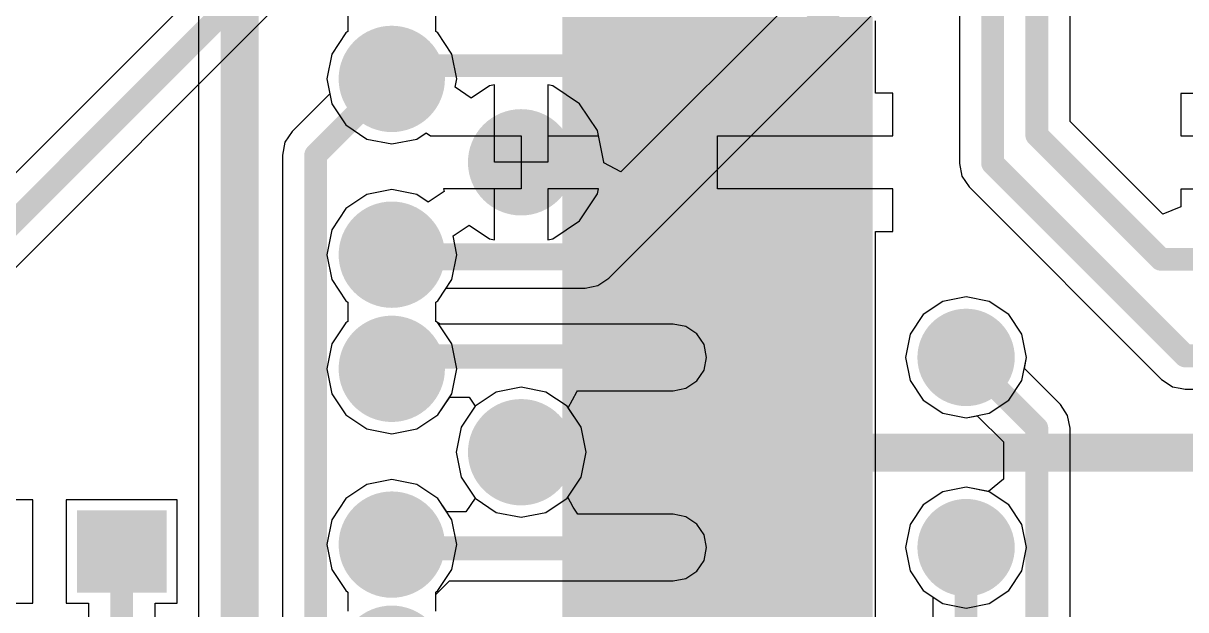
# Model space of a CAD drawing. Header units: millimetres. Extents: x 73 to 190, y 73 to 267.
# Drawn here: x 80.98 to 88.62, y 98.97 to 102.82 of the extents above; entities that cross this region are included whole.
import ezdxf

# ---------------------------------------------------------------- set-up
doc = ezdxf.new("R2010")
doc.units = ezdxf.units.MM
for name, color, linetype in [('BottomLayer', 5, 'Continuous'), ('BottomSolder', 6, 'Continuous'), ('DrillDrawing', 1, 'Continuous'), ('KeepOutLayer', 6, 'Continuous'), ('Mechanical1', 6, 'Continuous'), ('MidLayer1', 16, 'Continuous'), ('MidLayer2', 76, 'Continuous'), ('MultiLayer', 9, 'Continuous'), ('TopLayer', 1, 'Continuous'), ('TopPaste', 8, 'Continuous'), ('TopSolder', 216, 'Continuous'), ('ViaHoleLayer', 16, 'Continuous')]:
    doc.layers.add(name, color=color, linetype=linetype)

msp = doc.modelspace()

# ---------------------------------------------------------------- linework, layer by layer
at = {"layer": 'BottomLayer'}
for p, q in [((86.6708, 107.58), (79.995, 100.9042)), ((88.1009, 105.04), (84.9053, 101.8444)), ((84.826, 101.145), (88.3467, 104.6658)), ((80.3692, 100.6584), (82.8677, 103.157)), ((83.1113, 102.8935), (83.1113, 102.7665)), ((83.6887, 102.7665), (83.6887, 102.8935)), ((83.0976, 102.7574), (83.0049, 102.6186)), ((83.1113, 102.7665), (83.0976, 102.7574)), ((83.7024, 102.7574), (83.6887, 102.7665)), ((83.7951, 102.6186), (83.7024, 102.7574)), ((83.0049, 102.6186), (82.9724, 102.455)), ((83.8276, 102.455), (83.7951, 102.6186)), ((82.9724, 102.455), (82.9919, 102.3569)), ((83.8167, 102.4001), (83.8276, 102.455)), ((83.9223, 102.3295), (83.8167, 102.4001)), ((84.0419, 102.4094), (83.9223, 102.3295)), ((84.075, 102.416), (84.0419, 102.4094)), ((84.075, 101.907), (84.075, 102.416)), ((84.4581, 102.4094), (84.425, 102.416)), ((84.425, 102.416), (84.425, 101.907)), ((84.6346, 102.2915), (84.4581, 102.4094)), ((82.9919, 102.3569), (82.745, 102.11)), ((84.7525, 102.1151), (84.6346, 102.2915)), ((82.745, 102.11), (82.6975, 102.0389)), ((84.7939, 101.907), (84.7525, 102.1151)), ((82.6975, 102.0389), (82.6808, 101.955)), ((82.6808, 101.955), (82.6808, 92.7726)), ((84.425, 101.907), (84.075, 101.907)), ((84.7933, 101.9043), (84.7939, 101.907)), ((84.9053, 101.8444), (84.7933, 101.9043)), ((84.671, 101.0808), (84.7548, 101.0975)), ((84.7548, 101.0975), (84.826, 101.145)), ((83.7024, 100.9976), (83.7579, 101.0808)), ((83.7579, 101.0808), (84.671, 101.0808)), ((87.175, 101.0226), (87.0228, 100.9924)), ((87.3272, 100.9924), (87.175, 101.0226)), ((83.6887, 100.9885), (83.7024, 100.9976)), ((83.6887, 100.8615), (83.6887, 100.9885)), ((87.0228, 100.9924), (86.8938, 100.9062)), ((87.4562, 100.9062), (87.3272, 100.9924)), ((86.8938, 100.9062), (86.8076, 100.7772)), ((87.5424, 100.7772), (87.4562, 100.9062)), ((83.718, 100.8442), (83.6887, 100.8615)), ((85.25, 100.8442), (83.718, 100.8442)), ((85.3339, 100.8275), (85.25, 100.8442)), ((85.405, 100.78), (85.3339, 100.8275)), ((85.4525, 100.7089), (85.405, 100.78)), ((86.8076, 100.7772), (86.7774, 100.625)), ((87.5726, 100.625), (87.5424, 100.7772)), ((85.4692, 100.625), (85.4525, 100.7089)), ((85.4525, 100.5411), (85.4692, 100.625)), ((86.7774, 100.625), (86.8076, 100.4728)), ((87.5424, 100.4728), (87.5726, 100.625)), ((85.405, 100.47), (85.4525, 100.5411)), ((85.25, 100.4058), (85.3339, 100.4225)), ((85.3339, 100.4225), (85.405, 100.47)), ((86.8076, 100.4728), (86.8938, 100.3438)), ((87.4562, 100.3438), (87.5424, 100.4728)), ((84.5595, 100.2938), (84.616, 100.3995)), ((84.616, 100.3995), (84.6202, 100.4058)), ((84.6202, 100.4058), (85.25, 100.4058)), ((86.8938, 100.3438), (87.0228, 100.2576)), ((87.3272, 100.2576), (87.4562, 100.3438)), ((84.6451, 100.1656), (84.5595, 100.2938)), ((87.0228, 100.2576), (87.175, 100.2274)), ((87.175, 100.2274), (87.3272, 100.2576)), ((84.6776, 100.002), (84.6451, 100.1656)), ((84.6451, 99.8383), (84.6776, 100.002)), ((84.5568, 99.7062), (84.6451, 99.8383)), ((87.0228, 99.7424), (86.8938, 99.6562)), ((87.175, 99.7727), (87.0228, 99.7424)), ((87.3272, 99.7424), (87.175, 99.7727)), ((87.4562, 99.6562), (87.3272, 99.7424)), ((84.5921, 99.6401), (84.5568, 99.7062)), ((86.8938, 99.6562), (86.8076, 99.5272)), ((87.5424, 99.5272), (87.4562, 99.6562)), ((84.6228, 99.5942), (84.5921, 99.6401)), ((85.25, 99.5942), (84.6228, 99.5942)), ((85.3339, 99.5775), (85.25, 99.5942)), ((85.405, 99.53), (85.3339, 99.5775)), ((85.4525, 99.4589), (85.405, 99.53)), ((86.8076, 99.5272), (86.7774, 99.375)), ((87.5726, 99.375), (87.5424, 99.5272)), ((85.4692, 99.375), (85.4525, 99.4589)), ((85.4525, 99.2911), (85.4692, 99.375)), ((86.7774, 99.375), (86.8076, 99.2228)), ((87.5424, 99.2228), (87.5726, 99.375)), ((85.405, 99.22), (85.4525, 99.2911)), ((85.3339, 99.1725), (85.405, 99.22)), ((86.8076, 99.2228), (86.8938, 99.0938)), ((87.4562, 99.0938), (87.5424, 99.2228)), ((83.6887, 99.066), (83.7785, 99.1558)), ((83.7785, 99.1558), (85.25, 99.1558)), ((85.25, 99.1558), (85.3339, 99.1725)), ((83.6887, 98.9565), (83.6887, 99.066)), ((86.8938, 99.0938), (87.0228, 99.0076)), ((87.3272, 99.0076), (87.4562, 99.0938)), ((87.0228, 99.0076), (87.175, 98.9774)), ((87.175, 98.9774), (87.3272, 99.0076))]:
    msp.add_line(p, q, dxfattribs=at)
at = {"layer": 'BottomLayer', "const_width": 0.15}
for points in [[(80.15, 100.7492), (86.8258, 107.425)], [(84.671, 101.3), (88.2559, 104.885)], [(82.9, 101.955), (83.4, 102.455)], [(82.9, 92.45), (82.9, 101.955)], [(83.4, 101.3), (84.671, 101.3)], [(83.655, 100.562), (83.718, 100.625)], [(83.718, 100.625), (85.25, 100.625)], [(83.687, 99.375), (85.25, 99.375)]]:
    msp.add_lwpolyline(points, dxfattribs=at)
at = {"layer": 'BottomLayer'}
for points, const_width in [([(83.2603, 102.455, 1), (83.5397, 102.455, 1)], 0.2794), ([(83.3625, 102.455, 1), (83.4375, 102.455, 1)], 0.075), ([(84.1103, 101.907, 1), (84.3897, 101.907, 1)], 0.2794), ([(82.8625, 101.955, 1), (82.9375, 101.955, 1)], 0.075), ([(82.8625, 101.955, 1), (82.9375, 101.955, 1)], 0.075), ([(83.2603, 101.3, 1), (83.5397, 101.3, 1)], 0.2794), ([(83.3625, 101.3, 1), (83.4375, 101.3, 1)], 0.075), ([(84.6335, 101.3, 1), (84.7085, 101.3, 1)], 0.075), ([(84.6335, 101.3, 1), (84.7085, 101.3, 1)], 0.075), ([(87.05, 100.625, 1), (87.3, 100.625, 1)], 0.25), ([(83.2603, 100.55, 1), (83.5397, 100.55, 1)], 0.2794), ([(83.6805, 100.625, 1), (83.7555, 100.625, 1)], 0.075), ([(83.6805, 100.625, 1), (83.7555, 100.625, 1)], 0.075), ([(85.2125, 100.625, 1), (85.2875, 100.625, 1)], 0.075), ([(83.6175, 100.562, 1), (83.6925, 100.562, 1)], 0.075), ([(84.1103, 100.002, 1), (84.3897, 100.002, 1)], 0.2794), ([(83.2603, 99.395, 1), (83.5397, 99.395, 1)], 0.2794), ([(87.05, 99.375, 1), (87.3, 99.375, 1)], 0.25), ([(83.6495, 99.375, 1), (83.7245, 99.375, 1)], 0.075), ([(85.2125, 99.375, 1), (85.2875, 99.375, 1)], 0.075)]:
    msp.add_lwpolyline(points, format="xyb", close=True, dxfattribs=dict(at, const_width=const_width))
at = {"layer": 'BottomSolder'}
for points, const_width in [([(83.2253, 102.455, 1), (83.5747, 102.455, 1)], 0.3494), ([(84.0753, 101.907, 1), (84.4247, 101.907, 1)], 0.3494), ([(83.2253, 101.3, 1), (83.5747, 101.3, 1)], 0.3494), ([(87.015, 100.625, 1), (87.335, 100.625, 1)], 0.32), ([(83.2253, 100.55, 1), (83.5747, 100.55, 1)], 0.3494), ([(84.0753, 100.002, 1), (84.4247, 100.002, 1)], 0.3494), ([(83.2253, 99.395, 1), (83.5747, 99.395, 1)], 0.3494), ([(87.015, 99.375, 1), (87.335, 99.375, 1)], 0.32), ([(83.2253, 98.645, 1), (83.5747, 98.645, 1)], 0.3494)]:
    msp.add_lwpolyline(points, format="xyb", close=True, dxfattribs=dict(at, const_width=const_width))
at = {"layer": 'DrillDrawing', "const_width": 0.15}
msp.add_lwpolyline([(74.931, 89.9697, -0.518122), (98.9409, 126.9804)], format="xyb", dxfattribs=at)
at = {"layer": 'DrillDrawing'}
for points, const_width in [([(83.3238, 102.455, 1), (83.4762, 102.455, 1)], 0.1524), ([(84.1738, 101.907, 1), (84.3262, 101.907, 1)], 0.1524), ([(83.3238, 101.3, 1), (83.4762, 101.3, 1)], 0.1524), ([(87.125, 100.625, 1), (87.225, 100.625, 1)], 0.1), ([(83.3238, 100.55, 1), (83.4762, 100.55, 1)], 0.1524), ([(84.1738, 100.002, 1), (84.3262, 100.002, 1)], 0.1524), ([(83.3238, 99.395, 1), (83.4762, 99.395, 1)], 0.1524), ([(87.125, 99.375, 1), (87.225, 99.375, 1)], 0.1)]:
    msp.add_lwpolyline(points, format="xyb", close=True, dxfattribs=dict(at, const_width=const_width))
at = {"layer": 'KeepOutLayer', "const_width": 0.15}
msp.add_lwpolyline([(74.931, 89.9697, -0.518122), (98.9409, 126.9804)], format="xyb", dxfattribs=at)
at = {"layer": 'Mechanical1', "const_width": 0.15}
msp.add_lwpolyline([(74.931, 89.9697, -0.518122), (98.9409, 126.9804)], format="xyb", dxfattribs=at)
at = {"layer": 'MidLayer1'}
for p, q in [((83.1113, 102.8935), (83.1113, 102.7665)), ((83.6887, 102.7665), (83.6887, 102.8935)), ((83.0976, 102.7574), (83.0049, 102.6186)), ((83.1113, 102.7665), (83.0976, 102.7574)), ((83.7024, 102.7574), (83.6887, 102.7665)), ((83.7951, 102.6186), (83.7024, 102.7574)), ((83.0049, 102.6186), (82.9724, 102.455)), ((83.8276, 102.455), (83.7951, 102.6186)), ((82.9724, 102.455), (83.0049, 102.2914)), ((83.8167, 102.4001), (83.8276, 102.455)), ((83.9223, 102.3295), (83.8167, 102.4001)), ((84.0419, 102.4094), (83.9223, 102.3295)), ((84.075, 102.416), (84.0419, 102.4094)), ((84.075, 102.082), (84.075, 102.416)), ((84.4581, 102.4094), (84.425, 102.416)), ((84.425, 102.416), (84.425, 102.082)), ((84.6346, 102.2915), (84.4581, 102.4094)), ((83.0049, 102.2914), (83.0976, 102.1526)), ((84.7525, 102.1151), (84.6346, 102.2915)), ((83.0976, 102.1526), (83.2364, 102.0599)), ((83.5636, 102.0599), (83.6251, 102.101)), ((83.6251, 102.101), (83.6536, 102.082)), ((84.7591, 102.082), (84.7525, 102.1151)), ((83.2364, 102.0599), (83.4, 102.0274)), ((83.4, 102.0274), (83.5636, 102.0599)), ((83.6536, 102.082), (84.075, 102.082)), ((84.425, 102.082), (84.7591, 102.082)), ((83.4, 101.7276), (83.2364, 101.6951)), ((83.5636, 101.6951), (83.4, 101.7276)), ((83.7443, 101.7155), (83.6387, 101.645)), ((84.075, 101.732), (83.741, 101.732)), ((83.741, 101.732), (83.7443, 101.7155)), ((84.075, 101.3979), (84.075, 101.732)), ((84.7591, 101.732), (84.425, 101.732)), ((84.425, 101.732), (84.425, 101.3979)), ((84.7525, 101.6989), (84.7591, 101.732)), ((83.2364, 101.6951), (83.0976, 101.6024)), ((83.6387, 101.645), (83.5636, 101.6951)), ((84.6346, 101.5224), (84.7525, 101.6989)), ((83.0976, 101.6024), (83.0049, 101.4637)), ((83.8032, 101.4229), (83.9088, 101.4935)), ((83.9088, 101.4935), (84.0419, 101.4045)), ((84.4581, 101.4045), (84.6346, 101.5224)), ((83.0049, 101.4637), (82.9724, 101.3)), ((83.8276, 101.3), (83.8032, 101.4229)), ((84.0419, 101.4045), (84.075, 101.3979)), ((84.425, 101.3979), (84.4581, 101.4045)), ((82.9724, 101.3), (83.0049, 101.1364)), ((83.7951, 101.1364), (83.8276, 101.3)), ((83.0049, 101.1364), (83.0976, 100.9976)), ((83.7024, 100.9976), (83.7951, 101.1364)), ((87.175, 101.0226), (87.0228, 100.9924)), ((87.3272, 100.9924), (87.175, 101.0226)), ((83.0976, 100.9976), (83.1113, 100.9885)), ((83.1113, 100.9885), (83.1113, 100.8615)), ((83.6887, 100.9885), (83.7024, 100.9976)), ((83.6887, 100.8615), (83.6887, 100.9885)), ((87.0228, 100.9924), (86.8938, 100.9062)), ((87.4562, 100.9062), (87.3272, 100.9924)), ((86.8938, 100.9062), (86.8076, 100.7772)), ((87.5424, 100.7772), (87.4562, 100.9062)), ((83.0976, 100.8524), (83.0049, 100.7136)), ((83.1113, 100.8615), (83.0976, 100.8524)), ((83.7024, 100.8524), (83.6887, 100.8615)), ((83.7951, 100.7136), (83.7024, 100.8524)), ((86.8076, 100.7772), (86.7774, 100.625)), ((87.5726, 100.625), (87.5424, 100.7772)), ((83.0049, 100.7136), (82.9724, 100.55)), ((83.8276, 100.55), (83.7951, 100.7136)), ((86.7774, 100.625), (86.8076, 100.4728)), ((87.5424, 100.4728), (87.5726, 100.625)), ((82.9724, 100.55), (83.0049, 100.3864)), ((83.7951, 100.3864), (83.8276, 100.55)), ((84.25, 100.4296), (84.0864, 100.3971)), ((84.4137, 100.3971), (84.25, 100.4296)), ((86.8076, 100.4728), (86.8938, 100.3438)), ((87.4562, 100.3438), (87.5424, 100.4728)), ((83.0049, 100.3864), (83.0976, 100.2476)), ((83.7024, 100.2476), (83.7951, 100.3864)), ((84.0864, 100.3971), (83.9477, 100.3044)), ((84.5524, 100.3044), (84.4137, 100.3971)), ((86.8938, 100.3438), (87.0228, 100.2576)), ((87.3272, 100.2576), (87.4562, 100.3438)), ((83.9477, 100.3044), (83.855, 100.1656)), ((84.6451, 100.1656), (84.5524, 100.3044)), ((87.0228, 100.2576), (87.175, 100.2274)), ((87.175, 100.2274), (87.3272, 100.2576)), ((83.0976, 100.2476), (83.2364, 100.1549)), ((83.5636, 100.1549), (83.7024, 100.2476)), ((83.2364, 100.1549), (83.4, 100.1224)), ((83.4, 100.1224), (83.5636, 100.1549)), ((83.855, 100.1656), (83.8224, 100.002)), ((84.6776, 100.002), (84.6451, 100.1656)), ((83.8224, 100.002), (83.855, 99.8383)), ((84.6451, 99.8383), (84.6776, 100.002)), ((83.4, 99.8226), (83.2364, 99.7901)), ((83.5636, 99.7901), (83.4, 99.8226)), ((83.855, 99.8383), (83.9477, 99.6996)), ((84.5524, 99.6996), (84.6451, 99.8383)), ((83.2364, 99.7901), (83.0976, 99.6974)), ((83.7024, 99.6974), (83.5636, 99.7901)), ((87.0228, 99.7424), (86.8938, 99.6562)), ((87.175, 99.7727), (87.0228, 99.7424)), ((87.3272, 99.7424), (87.175, 99.7727)), ((87.4562, 99.6562), (87.3272, 99.7424)), ((83.0976, 99.6974), (83.0049, 99.5587)), ((83.7951, 99.5587), (83.7024, 99.6974)), ((83.9477, 99.6996), (84.0864, 99.6069)), ((84.4137, 99.6069), (84.5524, 99.6996)), ((86.8938, 99.6562), (86.8076, 99.5272)), ((87.5424, 99.5272), (87.4562, 99.6562)), ((84.0864, 99.6069), (84.25, 99.5744)), ((84.25, 99.5744), (84.4137, 99.6069)), ((83.0049, 99.5587), (82.9724, 99.395)), ((83.8276, 99.395), (83.7951, 99.5587)), ((86.8076, 99.5272), (86.7774, 99.375)), ((87.5726, 99.375), (87.5424, 99.5272)), ((82.9724, 99.395), (83.0049, 99.2314)), ((83.7951, 99.2314), (83.8276, 99.395)), ((86.7774, 99.375), (86.8076, 99.2228)), ((87.5424, 99.2228), (87.5726, 99.375)), ((83.0049, 99.2314), (83.0976, 99.0926)), ((83.7024, 99.0926), (83.7951, 99.2314)), ((86.8076, 99.2228), (86.8938, 99.0938)), ((87.4562, 99.0938), (87.5424, 99.2228)), ((83.0976, 99.0926), (83.1113, 99.0835)), ((83.1113, 99.0835), (83.1113, 98.9565)), ((83.6887, 99.0835), (83.7024, 99.0926)), ((83.6887, 98.9565), (83.6887, 99.0835)), ((86.8938, 99.0938), (87.0228, 99.0076)), ((87.3272, 99.0076), (87.4562, 99.0938)), ((87.0228, 99.0076), (87.175, 98.9774)), ((87.175, 98.9774), (87.3272, 99.0076))]:
    msp.add_line(p, q, dxfattribs=at)
for points, const_width in [([(83.2603, 102.455, 1), (83.5397, 102.455, 1)], 0.2794), ([(84.1103, 101.907, 1), (84.3897, 101.907, 1)], 0.2794), ([(83.2603, 101.3, 1), (83.5397, 101.3, 1)], 0.2794), ([(87.05, 100.625, 1), (87.3, 100.625, 1)], 0.25), ([(83.2603, 100.55, 1), (83.5397, 100.55, 1)], 0.2794), ([(84.1103, 100.002, 1), (84.3897, 100.002, 1)], 0.2794), ([(83.2603, 99.395, 1), (83.5397, 99.395, 1)], 0.2794), ([(87.05, 99.375, 1), (87.3, 99.375, 1)], 0.25)]:
    msp.add_lwpolyline(points, format="xyb", close=True, dxfattribs=dict(at, const_width=const_width))
at = {"layer": 'MidLayer2'}
msp.add_line((82.1298, 103.0384), (82.1298, 96.835), dxfattribs=at)
at = {"layer": 'MidLayer2', "const_width": 0.25}
for points in [[(82.4, 96.835), (82.4, 103.0384)], [(84.252, 100), (91.03, 100)]]:
    msp.add_lwpolyline(points, dxfattribs=at)
at = {"layer": 'MidLayer2'}
for points, const_width in [([(83.2603, 102.455, 1), (83.5397, 102.455, 1)], 0.2794), ([(84.1103, 101.907, 1), (84.3897, 101.907, 1)], 0.2794), ([(83.2603, 101.3, 1), (83.5397, 101.3, 1)], 0.2794), ([(87.05, 100.625, 1), (87.3, 100.625, 1)], 0.25), ([(83.2603, 100.55, 1), (83.5397, 100.55, 1)], 0.2794), ([(84.1103, 100.002, 1), (84.3897, 100.002, 1)], 0.2794), ([(84.1895, 100, 1), (84.3145, 100, 1)], 0.125), ([(83.2603, 99.395, 1), (83.5397, 99.395, 1)], 0.2794), ([(87.05, 99.375, 1), (87.3, 99.375, 1)], 0.25)]:
    msp.add_lwpolyline(points, format="xyb", close=True, dxfattribs=dict(at, const_width=const_width))
at = {"layer": 'MultiLayer'}
for points, const_width in [([(83.2603, 102.455, 1), (83.5397, 102.455, 1)], 0.2794), ([(84.1103, 101.907, 1), (84.3897, 101.907, 1)], 0.2794), ([(83.2603, 101.3, 1), (83.5397, 101.3, 1)], 0.2794), ([(87.05, 100.625, 1), (87.3, 100.625, 1)], 0.25), ([(83.2603, 100.55, 1), (83.5397, 100.55, 1)], 0.2794), ([(84.1103, 100.002, 1), (84.3897, 100.002, 1)], 0.2794), ([(83.2603, 99.395, 1), (83.5397, 99.395, 1)], 0.2794), ([(87.05, 99.375, 1), (87.3, 99.375, 1)], 0.25)]:
    msp.add_lwpolyline(points, format="xyb", close=True, dxfattribs=dict(at, const_width=const_width))
at = {"layer": 'TopLayer'}
for p, q in [((87.8592, 102.1758), (87.8592, 105.301)), ((87.1308, 105.09), (87.1308, 101.9)), ((83.1113, 102.8935), (83.1113, 102.7665)), ((86.58, 102.361), (86.58, 102.837)), ((83.0976, 102.7574), (83.0049, 102.6186)), ((83.1113, 102.7665), (83.0976, 102.7574)), ((83.0049, 102.6186), (82.9724, 102.455)), ((82.9724, 102.455), (83.0049, 102.2914)), ((86.694, 102.361), (86.58, 102.361)), ((86.694, 102.082), (86.694, 102.361)), ((88.7, 102.359), (88.586, 102.359)), ((88.586, 102.359), (88.586, 102.08)), ((83.0049, 102.2914), (83.0976, 102.1526)), ((88.4687, 101.5663), (87.8592, 102.1758)), ((83.0976, 102.1526), (83.2364, 102.0599)), ((83.5636, 102.0599), (83.6251, 102.101)), ((83.6251, 102.101), (83.6536, 102.082)), ((83.2364, 102.0599), (83.4, 102.0274)), ((83.4, 102.0274), (83.5636, 102.0599)), ((83.6536, 102.082), (84.25, 102.082)), ((84.25, 102.082), (84.25, 101.732)), ((85.54, 101.732), (85.54, 102.082)), ((85.54, 102.082), (86.694, 102.082)), ((88.586, 102.08), (89.74, 102.08)), ((87.1308, 101.9), (87.1475, 101.8161)), ((87.1475, 101.8161), (87.1711, 101.7808)), ((83.4, 101.7276), (83.2364, 101.6951)), ((83.5636, 101.6951), (83.4, 101.7276)), ((83.7443, 101.7155), (83.6387, 101.645)), ((84.25, 101.732), (83.741, 101.732)), ((83.741, 101.732), (83.7443, 101.7155)), ((86.694, 101.732), (85.54, 101.732)), ((86.694, 101.453), (86.694, 101.732)), ((87.1711, 101.7808), (87.195, 101.745)), ((87.195, 101.745), (88.46, 100.48)), ((89.74, 101.73), (88.586, 101.73)), ((88.586, 101.73), (88.586, 101.6149)), ((83.2364, 101.6951), (83.0976, 101.6024)), ((83.6387, 101.645), (83.5636, 101.6951)), ((83.0976, 101.6024), (83.0049, 101.4637)), ((88.586, 101.6149), (88.4687, 101.5663)), ((83.0049, 101.4637), (82.9724, 101.3)), ((86.58, 100.932), (86.58, 101.453)), ((86.58, 101.453), (86.694, 101.453)), ((82.9724, 101.3), (83.0049, 101.1364)), ((83.0049, 101.1364), (83.0976, 100.9976)), ((87.175, 101.0226), (87.0228, 100.9924)), ((87.3272, 100.9924), (87.175, 101.0226)), ((83.0976, 100.9976), (83.1113, 100.9885)), ((83.1113, 100.9885), (83.1113, 100.8615)), ((87.0228, 100.9924), (86.8938, 100.9062)), ((87.4562, 100.9062), (87.3272, 100.9924)), ((86.58, 100.297), (86.58, 100.932)), ((86.8938, 100.9062), (86.8076, 100.7772)), ((87.5424, 100.7772), (87.4562, 100.9062)), ((83.0976, 100.8524), (83.0049, 100.7136)), ((83.1113, 100.8615), (83.0976, 100.8524)), ((86.8076, 100.7772), (86.7774, 100.625)), ((87.5726, 100.625), (87.5424, 100.7772)), ((83.0049, 100.7136), (82.9724, 100.55)), ((86.7774, 100.625), (86.8076, 100.4728)), ((87.5581, 100.5519), (87.5726, 100.625)), ((82.9724, 100.55), (83.0049, 100.3864)), ((87.795, 100.315), (87.5581, 100.5519)), ((86.8076, 100.4728), (86.8938, 100.3438)), ((88.46, 100.48), (88.5168, 100.4421)), ((88.5168, 100.4421), (88.5311, 100.4325)), ((88.5311, 100.4325), (88.5311, 100.4325)), ((88.5311, 100.4325), (88.5311, 100.4325)), ((88.5311, 100.4325), (88.5816, 100.4224)), ((88.5816, 100.4224), (88.615, 100.4158)), ((88.615, 100.4158), (88.7, 100.4158)), ((83.0049, 100.3864), (83.0976, 100.2476)), ((83.7024, 100.2476), (83.7805, 100.3645)), ((83.7805, 100.3645), (83.905, 100.3645)), ((83.905, 100.3645), (83.9078, 100.3639)), ((83.9078, 100.3639), (83.9477, 100.3044)), ((86.8938, 100.3438), (87.0228, 100.2576)), ((83.9477, 100.3044), (83.855, 100.1656)), ((86.58, 99.662), (86.58, 100.297)), ((87.0228, 100.2576), (87.175, 100.2274)), ((87.8425, 100.2439), (87.795, 100.315)), ((83.0976, 100.2476), (83.2364, 100.1549)), ((83.5636, 100.1549), (83.7024, 100.2476)), ((87.175, 100.2274), (87.2481, 100.2419)), ((87.2481, 100.2419), (87.4208, 100.0692)), ((87.8592, 100.16), (87.8425, 100.2439)), ((83.2364, 100.1549), (83.4, 100.1224)), ((83.4, 100.1224), (83.5636, 100.1549)), ((83.855, 100.1656), (83.8224, 100.002)), ((87.8592, 95.34), (87.8592, 100.16)), ((87.4208, 100.0692), (87.4208, 99.8239)), ((83.8224, 100.002), (83.855, 99.8383)), ((83.4, 99.8226), (83.2364, 99.7901)), ((83.5636, 99.7901), (83.4, 99.8226)), ((83.855, 99.8383), (83.9477, 99.6996)), ((87.4208, 99.8239), (87.3226, 99.7433)), ((83.2364, 99.7901), (83.0976, 99.6974)), ((83.7024, 99.6974), (83.5636, 99.7901)), ((87.0228, 99.7424), (86.8938, 99.6562)), ((87.175, 99.7727), (87.0228, 99.7424)), ((87.3226, 99.7433), (87.175, 99.7727)), ((81.04, 99.69), (80.3431, 99.69)), ((81.04, 99.01), (81.04, 99.69)), ((81.99, 99.69), (81.26, 99.69)), ((81.26, 99.69), (81.26, 99.01)), ((81.99, 99.01), (81.99, 99.69)), ((83.0976, 99.6974), (83.0049, 99.5587)), ((83.7608, 99.61), (83.7024, 99.6974)), ((83.9477, 99.6996), (83.8878, 99.61)), ((86.58, 99.027), (86.58, 99.662)), ((86.8938, 99.6562), (86.8076, 99.5272)), ((83.8878, 99.61), (83.7608, 99.61)), ((83.0049, 99.5587), (82.9724, 99.395)), ((86.8076, 99.5272), (86.7774, 99.375)), ((82.9724, 99.395), (83.0049, 99.2314)), ((86.7774, 99.375), (86.8076, 99.2228)), ((83.0049, 99.2314), (83.0976, 99.0926)), ((86.8076, 99.2228), (86.8938, 99.0938)), ((83.0976, 99.0926), (83.1113, 99.0835)), ((83.1113, 99.0835), (83.1113, 98.9565)), ((86.8938, 99.0938), (86.9558, 99.0524)), ((86.9558, 99.0524), (86.9558, 95.6658)), ((80.3431, 99.01), (81.04, 99.01)), ((81.26, 99.01), (81.4058, 99.01)), ((81.4058, 99.01), (81.4058, 98.425)), ((81.8442, 98.5158), (81.8442, 99.01)), ((81.8442, 99.01), (81.99, 99.01)), ((86.58, 98.551), (86.58, 99.027))]:
    msp.add_line(p, q, dxfattribs=at)
for points, const_width in [([(87.64, 102.085), (87.64, 105.301)], 0.15), ([(87.35, 101.9), (87.35, 105.1808)], 0.15), ([(83.4, 102.455), (83.487, 102.542)], 0.15), ([(83.487, 102.542), (85.54, 102.542)], 0.15), ([(87.64, 102.085), (88.455, 101.27)], 0.15), ([(84.25, 101.907), (85.54, 101.907)], 0.254), ([(87.35, 101.9), (88.615, 100.635)], 0.15), ([(83.4, 101.3), (83.428, 101.272)], 0.15), ([(83.428, 101.272), (85.54, 101.272)], 0.15), ([(88.455, 101.27), (89.74, 101.27)], 0.15), ([(83.4, 100.55), (83.487, 100.637)], 0.15), ([(83.487, 100.637), (85.54, 100.637)], 0.15), ([(87.175, 100.625), (87.64, 100.16)], 0.15), ([(88.615, 100.635), (88.9709, 100.635)], 0.15), ([(87.64, 95.34), (87.64, 100.16)], 0.15), ([(84.25, 100.002), (85.54, 100.002)], 0.254), ([(81.625, 98.425), (81.625, 99.35)], 0.15), ([(83.4, 99.395), (83.428, 99.367)], 0.15), ([(83.428, 99.367), (85.54, 99.367)], 0.15), ([(87.175, 95.575), (87.175, 99.375)], 0.15)]:
    msp.add_lwpolyline(points, dxfattribs=dict(at, const_width=const_width))
for points, const_width in [([(83.2603, 102.455, 1), (83.5397, 102.455, 1)], 0.2794), ([(83.4495, 102.542, 1), (83.5245, 102.542, 1)], 0.075), ([(83.4495, 102.542, 1), (83.5245, 102.542, 1)], 0.075), ([(85.5025, 102.542, 1), (85.5775, 102.542, 1)], 0.075), ([(83.3625, 102.455, 1), (83.4375, 102.455, 1)], 0.075), ([(84.1103, 101.907, 1), (84.3897, 101.907, 1)], 0.2794), ([(87.6025, 102.085, 1), (87.6775, 102.085, 1)], 0.075), ([(87.6025, 102.085, 1), (87.6775, 102.085, 1)], 0.075), ([(84.1865, 101.907, 1), (84.3135, 101.907, 1)], 0.127), ([(85.4765, 101.907, 1), (85.6035, 101.907, 1)], 0.127), ([(87.3125, 101.9, 1), (87.3875, 101.9, 1)], 0.075), ([(87.3125, 101.9, 1), (87.3875, 101.9, 1)], 0.075), ([(83.2603, 101.3, 1), (83.5397, 101.3, 1)], 0.2794), ([(83.3625, 101.3, 1), (83.4375, 101.3, 1)], 0.075), ([(83.3905, 101.272, 1), (83.4655, 101.272, 1)], 0.075), ([(83.3905, 101.272, 1), (83.4655, 101.272, 1)], 0.075), ([(85.5025, 101.272, 1), (85.5775, 101.272, 1)], 0.075), ([(88.4175, 101.27, 1), (88.4925, 101.27, 1)], 0.075), ([(88.4175, 101.27, 1), (88.4925, 101.27, 1)], 0.075), ([(87.05, 100.625, 1), (87.3, 100.625, 1)], 0.25), ([(83.2603, 100.55, 1), (83.5397, 100.55, 1)], 0.2794), ([(83.4495, 100.637, 1), (83.5245, 100.637, 1)], 0.075), ([(83.4495, 100.637, 1), (83.5245, 100.637, 1)], 0.075), ([(85.5025, 100.637, 1), (85.5775, 100.637, 1)], 0.075), ([(87.1375, 100.625, 1), (87.2125, 100.625, 1)], 0.075), ([(88.5775, 100.635, 1), (88.6525, 100.635, 1)], 0.075), ([(88.5775, 100.635, 1), (88.6525, 100.635, 1)], 0.075), ([(83.3625, 100.55, 1), (83.4375, 100.55, 1)], 0.075), ([(84.1103, 100.002, 1), (84.3897, 100.002, 1)], 0.2794), ([(87.6025, 100.16, 1), (87.6775, 100.16, 1)], 0.075), ([(87.6025, 100.16, 1), (87.6775, 100.16, 1)], 0.075), ([(84.1865, 100.002, 1), (84.3135, 100.002, 1)], 0.127), ([(85.4765, 100.002, 1), (85.6035, 100.002, 1)], 0.127), ([(83.2603, 99.395, 1), (83.5397, 99.395, 1)], 0.2794), ([(87.05, 99.375, 1), (87.3, 99.375, 1)], 0.25), ([(81.5875, 99.35, 1), (81.6625, 99.35, 1)], 0.075), ([(83.3625, 99.395, 1), (83.4375, 99.395, 1)], 0.075), ([(83.3905, 99.367, 1), (83.4655, 99.367, 1)], 0.075), ([(83.3905, 99.367, 1), (83.4655, 99.367, 1)], 0.075), ([(85.5025, 99.367, 1), (85.5775, 99.367, 1)], 0.075), ([(87.1375, 99.375, 1), (87.2125, 99.375, 1)], 0.075)]:
    msp.add_lwpolyline(points, format="xyb", close=True, dxfattribs=dict(at, const_width=const_width))
for points in [[(86.44, 102.342), (86.44, 102.742), (84.64, 102.342), (84.64, 102.742)], [(86.44, 101.707), (86.44, 102.107), (84.64, 101.707), (84.64, 102.107)], [(86.44, 101.072), (86.44, 101.472), (84.64, 101.072), (84.64, 101.472)], [(86.44, 100.437), (86.44, 100.837), (84.64, 100.437), (84.64, 100.837)], [(86.44, 99.802), (86.44, 100.202), (84.64, 99.802), (84.64, 100.202)], [(81.4, 99.15), (81.85, 99.15), (81.4, 99.55), (81.85, 99.55)], [(86.44, 99.167), (86.44, 99.567), (84.64, 99.167), (84.64, 99.567)]]:
    msp.add_solid(points, dxfattribs=at)
at = {"layer": 'TopPaste'}
for points in [[(86.39, 102.392), (86.39, 102.692), (84.69, 102.392), (84.69, 102.692)], [(86.39, 101.757), (86.39, 102.057), (84.69, 101.757), (84.69, 102.057)], [(86.39, 101.122), (86.39, 101.422), (84.69, 101.122), (84.69, 101.422)], [(86.39, 100.487), (86.39, 100.787), (84.69, 100.487), (84.69, 100.787)], [(86.39, 99.852), (86.39, 100.152), (84.69, 99.852), (84.69, 100.152)], [(81.45, 99.2), (81.8, 99.2), (81.45, 99.5), (81.8, 99.5)], [(86.39, 99.217), (86.39, 99.517), (84.69, 99.217), (84.69, 99.517)]]:
    msp.add_solid(points, dxfattribs=at)
at = {"layer": 'TopSolder'}
for points, const_width in [([(83.2253, 102.455, 1), (83.5747, 102.455, 1)], 0.3494), ([(84.0753, 101.907, 1), (84.4247, 101.907, 1)], 0.3494), ([(83.2253, 101.3, 1), (83.5747, 101.3, 1)], 0.3494), ([(87.015, 100.625, 1), (87.335, 100.625, 1)], 0.32), ([(83.2253, 100.55, 1), (83.5747, 100.55, 1)], 0.3494), ([(84.0753, 100.002, 1), (84.4247, 100.002, 1)], 0.3494), ([(83.2253, 99.395, 1), (83.5747, 99.395, 1)], 0.3494), ([(87.015, 99.375, 1), (87.335, 99.375, 1)], 0.32), ([(83.2253, 98.645, 1), (83.5747, 98.645, 1)], 0.3494)]:
    msp.add_lwpolyline(points, format="xyb", close=True, dxfattribs=dict(at, const_width=const_width))
for points in [[(86.56, 102.222), (86.56, 102.862), (84.52, 102.222), (84.52, 102.862)], [(86.56, 101.587), (86.56, 102.227), (84.52, 101.587), (84.52, 102.227)], [(86.56, 100.952), (86.56, 101.592), (84.52, 100.952), (84.52, 101.592)], [(86.56, 100.317), (86.56, 100.957), (84.52, 100.317), (84.52, 100.957)], [(86.56, 99.682), (86.56, 100.322), (84.52, 99.682), (84.52, 100.322)], [(86.56, 99.047), (86.56, 99.687), (84.52, 99.047), (84.52, 99.687)], [(81.33, 99.08), (81.92, 99.08), (81.33, 99.62), (81.92, 99.62)], [(86.56, 98.412), (86.56, 99.052), (84.52, 98.412), (84.52, 99.052)]]:
    msp.add_solid(points, dxfattribs=at)
at = {"layer": 'ViaHoleLayer'}
for points, const_width in [([(83.3238, 102.455, 1), (83.4762, 102.455, 1)], 0.1524), ([(84.1738, 101.907, 1), (84.3262, 101.907, 1)], 0.1524), ([(83.3238, 101.3, 1), (83.4762, 101.3, 1)], 0.1524), ([(87.125, 100.625, 1), (87.225, 100.625, 1)], 0.1), ([(83.3238, 100.55, 1), (83.4762, 100.55, 1)], 0.1524), ([(84.1738, 100.002, 1), (84.3262, 100.002, 1)], 0.1524), ([(83.3238, 99.395, 1), (83.4762, 99.395, 1)], 0.1524), ([(87.125, 99.375, 1), (87.225, 99.375, 1)], 0.1)]:
    msp.add_lwpolyline(points, format="xyb", close=True, dxfattribs=dict(at, const_width=const_width))

doc.saveas('drawing.dxf')
